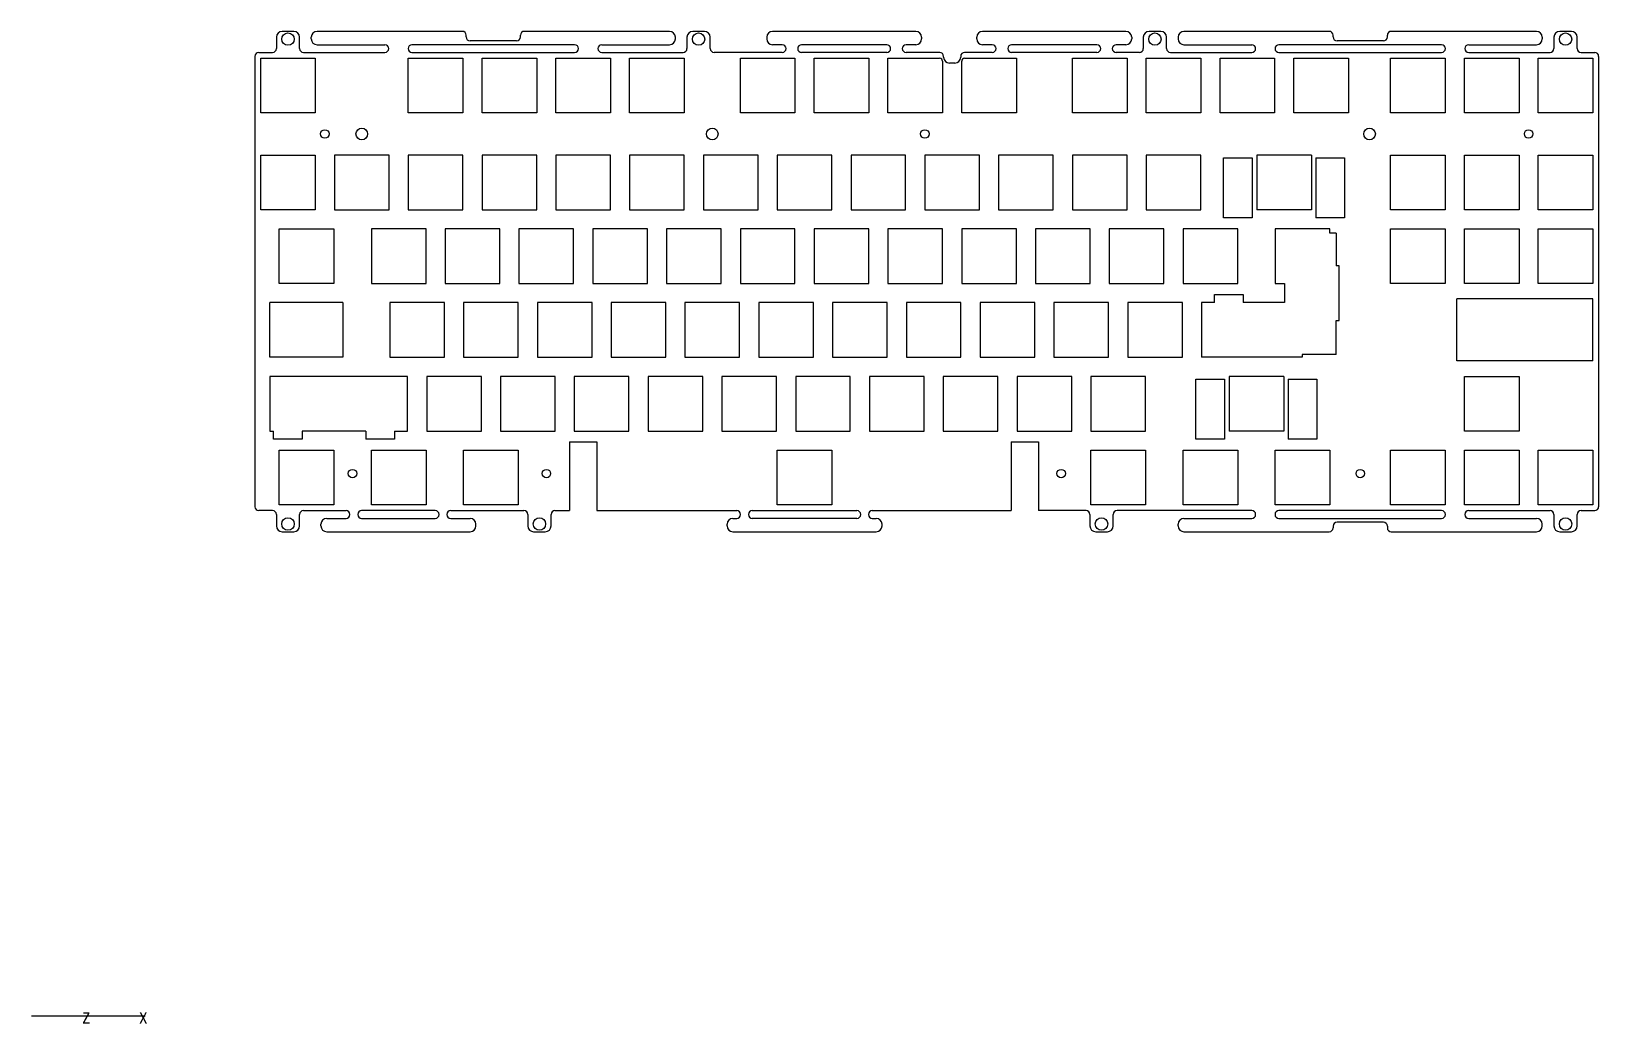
# Model space of a CAD drawing. Header units: millimetres. Extents: x -14 to 391, y -18 to 238.
import ezdxf

# ---------------------------------------------------------------- set-up
doc = ezdxf.new("R2010")
doc.units = ezdxf.units.MM
doc.header["$LTSCALE"] = 23.1
doc.layers.get('0').update_dxf_attribs({"linetype": 'CONTINUOUS'})
doc.styles.add('TEXTSTYLE_2', font='txt', dxfattribs={"width": 0.8})

msp = doc.modelspace()

# ---------------------------------------------------------------- linework, layer by layer
at = {"color": 7, "linetype": 'Continuous'}
for p, q in [((49.17, 236.82), (49.17, 233.87)), ((53.67, 238.32), (50.67, 238.32)), ((55.17, 233.87), (55.17, 236.82)), ((58.17, 236.37), (58.17, 236.82)), ((97.17, 238.32), (59.67, 238.32)), ((59.67, 234.87), (77.17, 234.87)), ((126.17, 234.87), (84.17, 234.87)), ((98.17, 236.87), (98.17, 237.32)), ((111.17, 235.87), (99.17, 235.87)), ((112.17, 236.87), (112.17, 237.32)), ((150.67, 238.32), (113.17, 238.32)), ((133.17, 234.87), (150.67, 234.87)), ((152.17, 236.37), (152.17, 236.82)), ((155.17, 236.82), (155.17, 233.87)), ((159.67, 238.32), (156.67, 238.32)), ((161.17, 233.87), (161.17, 236.82)), ((175.75, 236.82), (175.75, 236.37)), ((214.25, 238.32), (177.25, 238.32)), ((179.75, 234.87), (177.25, 234.87)), ((206.75, 234.87), (184.75, 234.87)), ((214.25, 234.87), (211.75, 234.87)), ((215.75, 236.82), (215.75, 236.37)), ((229.98, 236.37), (229.98, 236.82)), ((268.48, 238.32), (231.48, 238.32)), ((233.98, 234.87), (231.48, 234.87)), ((260.98, 234.87), (238.98, 234.87)), ((268.48, 234.87), (265.98, 234.87)), ((269.98, 236.82), (269.98, 236.37)), ((272.98, 236.82), (272.98, 233.87)), ((277.48, 238.32), (274.48, 238.32)), ((278.98, 233.87), (278.98, 236.82)), ((281.98, 236.82), (281.98, 236.37)), ((320.98, 238.32), (283.48, 238.32)), ((283.48, 234.87), (300.98, 234.87)), ((349.98, 234.87), (307.98, 234.87)), ((321.98, 236.87), (321.98, 237.32)), ((334.98, 235.87), (322.98, 235.87)), ((335.98, 236.87), (335.98, 237.32)), ((374.48, 238.32), (336.98, 238.32)), ((356.98, 234.87), (374.48, 234.87)), ((375.98, 236.82), (375.98, 236.37)), ((378.98, 236.82), (378.98, 233.87)), ((383.48, 238.32), (380.48, 238.32)), ((384.98, 233.87), (384.98, 236.82)), ((43.62, 231.87), (43.62, 115.57)), ((44.62, 232.87), (48.17, 232.87)), ((45.12, 217.27), (45.12, 231.37)), ((45.12, 231.37), (59.22, 231.37)), ((56.17, 232.87), (77.17, 232.87)), ((59.22, 231.37), (59.22, 217.27)), ((83.22, 217.27), (83.22, 231.37)), ((83.22, 231.37), (97.32, 231.37)), ((84.17, 232.87), (126.17, 232.87)), ((97.32, 231.37), (97.32, 217.27)), ((102.27, 217.27), (102.27, 231.37)), ((102.27, 231.37), (116.37, 231.37)), ((116.37, 231.37), (116.37, 217.27)), ((121.32, 217.27), (121.32, 231.37)), ((121.32, 231.37), (135.42, 231.37)), ((133.17, 232.87), (154.17, 232.87)), ((135.42, 231.37), (135.42, 217.27)), ((140.37, 217.27), (140.37, 231.37)), ((140.37, 231.37), (154.47, 231.37)), ((154.47, 231.37), (154.47, 217.27)), ((179.75, 232.87), (162.17, 232.87)), ((168.95, 217.27), (168.95, 231.37)), ((168.95, 231.37), (183.05, 231.37)), ((183.05, 231.37), (183.05, 217.27)), ((206.75, 232.87), (184.75, 232.87)), ((188, 217.27), (188, 231.37)), ((188, 231.37), (202.1, 231.37)), ((202.1, 231.37), (202.1, 217.27)), ((207.05, 217.27), (207.05, 231.37)), ((207.05, 231.37), (220.4, 231.37)), ((220.43, 232.87), (211.75, 232.87)), ((221.43, 231.62), (221.43, 231.87)), ((225.83, 231.87), (225.83, 231.62)), ((233.98, 232.87), (226.83, 232.87)), ((226.85, 231.37), (240.2, 231.37)), ((260.98, 232.87), (238.98, 232.87)), ((240.2, 231.37), (240.2, 217.27)), ((254.68, 217.27), (254.68, 231.37)), ((254.68, 231.37), (268.78, 231.37)), ((271.98, 232.87), (265.98, 232.87)), ((268.78, 231.37), (268.78, 217.27)), ((273.73, 217.27), (273.73, 231.37)), ((273.73, 231.37), (287.83, 231.37)), ((279.98, 232.87), (300.98, 232.87)), ((287.83, 231.37), (287.83, 217.27)), ((292.78, 231.37), (306.88, 231.37)), ((292.78, 217.27), (292.78, 231.37)), ((306.88, 231.37), (306.88, 217.27)), ((307.98, 232.87), (349.98, 232.87)), ((311.83, 231.37), (325.93, 231.37)), ((311.83, 217.27), (311.83, 231.37)), ((325.93, 231.37), (325.93, 217.27)), ((336.83, 231.37), (350.93, 231.37)), ((336.83, 217.27), (336.83, 231.37)), ((350.93, 231.37), (350.93, 217.27)), ((355.88, 231.37), (369.98, 231.37)), ((355.88, 217.27), (355.88, 231.37)), ((356.98, 232.87), (377.98, 232.87)), ((369.98, 231.37), (369.98, 217.27)), ((374.93, 231.37), (389.03, 231.37)), ((374.93, 217.27), (374.93, 231.37)), ((385.98, 232.87), (389.53, 232.87)), ((389.03, 231.37), (389.03, 217.27)), ((390.53, 231.87), (390.53, 115.57)), ((221.15, 230.62), (221.15, 217.27)), ((224.33, 230.12), (222.93, 230.12)), ((226.1, 217.27), (226.1, 230.62)), ((59.22, 217.27), (45.12, 217.27)), ((97.32, 217.27), (83.22, 217.27)), ((116.37, 217.27), (102.27, 217.27)), ((135.42, 217.27), (121.32, 217.27)), ((154.47, 217.27), (140.37, 217.27)), ((183.05, 217.27), (168.95, 217.27)), ((202.1, 217.27), (188, 217.27)), ((221.15, 217.27), (207.05, 217.27)), ((240.2, 217.27), (226.1, 217.27)), ((268.78, 217.27), (254.68, 217.27)), ((287.83, 217.27), (273.73, 217.27)), ((306.88, 217.27), (292.78, 217.27)), ((325.93, 217.27), (311.83, 217.27)), ((350.93, 217.27), (336.83, 217.27)), ((369.98, 217.27), (355.88, 217.27)), ((389.03, 217.27), (374.93, 217.27)), ((45.12, 192.27), (45.12, 206.37)), ((45.12, 206.37), (59.22, 206.37)), ((59.22, 206.37), (59.22, 192.27)), ((64.17, 206.37), (64.17, 192.27)), ((78.27, 206.37), (64.17, 206.37)), ((78.27, 192.27), (78.27, 206.37)), ((83.22, 206.37), (83.22, 192.27)), ((97.32, 206.37), (83.22, 206.37)), ((97.32, 192.27), (97.32, 206.37)), ((102.27, 206.37), (102.27, 192.27)), ((116.37, 206.37), (102.27, 206.37)), ((116.37, 192.27), (116.37, 206.37)), ((121.32, 206.37), (121.32, 192.27)), ((135.42, 206.37), (121.32, 206.37)), ((135.42, 192.27), (135.42, 206.37)), ((140.37, 206.37), (140.37, 192.27)), ((154.47, 206.37), (140.37, 206.37)), ((154.47, 192.27), (154.47, 206.37)), ((159.42, 206.37), (159.42, 192.27)), ((173.52, 206.37), (159.42, 206.37)), ((173.52, 192.27), (173.52, 206.37)), ((178.47, 206.37), (178.47, 192.27)), ((192.57, 206.37), (178.47, 206.37)), ((192.57, 192.27), (192.57, 206.37)), ((197.52, 206.37), (197.52, 192.27)), ((211.62, 206.37), (197.52, 206.37)), ((211.62, 192.27), (211.62, 206.37)), ((216.57, 206.37), (216.57, 192.27)), ((230.67, 206.37), (216.57, 206.37)), ((230.67, 192.27), (230.67, 206.37)), ((235.62, 206.37), (235.62, 192.27)), ((249.72, 206.37), (235.62, 206.37)), ((249.72, 192.27), (249.72, 206.37)), ((254.67, 206.37), (254.67, 192.27)), ((268.77, 206.37), (254.67, 206.37)), ((268.77, 192.27), (268.77, 206.37)), ((287.82, 206.37), (273.72, 206.37)), ((273.72, 206.37), (273.72, 192.27)), ((287.82, 192.27), (287.82, 206.37)), ((316.4, 206.37), (302.3, 206.37)), ((302.3, 206.37), (302.3, 192.27)), ((316.4, 206.37), (316.4, 192.27)), ((336.83, 206.37), (350.93, 206.37)), ((336.83, 192.27), (336.83, 206.37)), ((350.93, 206.37), (350.93, 192.27)), ((355.88, 206.37), (369.98, 206.37)), ((355.88, 192.27), (355.88, 206.37)), ((369.98, 206.37), (369.98, 192.27)), ((374.93, 206.37), (389.03, 206.37)), ((374.93, 192.27), (374.93, 206.37)), ((389.03, 206.37), (389.03, 192.27)), ((293.67, 205.63), (301.07, 205.63)), ((293.67, 190.13), (293.67, 205.63)), ((301.07, 205.63), (301.07, 190.13)), ((317.55, 205.63), (324.95, 205.63)), ((317.55, 205.63), (317.55, 190.13)), ((324.95, 205.63), (324.95, 190.13)), ((59.22, 192.27), (45.12, 192.27)), ((64.17, 192.27), (78.27, 192.27)), ((83.22, 192.27), (97.32, 192.27)), ((102.27, 192.27), (116.37, 192.27)), ((121.32, 192.27), (135.42, 192.27)), ((140.37, 192.27), (154.47, 192.27)), ((159.42, 192.27), (173.52, 192.27)), ((178.47, 192.27), (192.57, 192.27)), ((197.52, 192.27), (211.62, 192.27)), ((216.57, 192.27), (230.67, 192.27)), ((235.62, 192.27), (249.72, 192.27)), ((254.67, 192.27), (268.77, 192.27)), ((273.72, 192.27), (287.82, 192.27)), ((316.4, 192.27), (302.3, 192.27)), ((350.93, 192.27), (336.83, 192.27)), ((369.98, 192.27), (355.88, 192.27)), ((389.03, 192.27), (374.93, 192.27)), ((49.89, 173.22), (49.89, 187.32)), ((49.89, 187.32), (63.99, 187.32)), ((63.99, 187.32), (63.99, 173.22)), ((73.7, 187.32), (73.7, 173.22)), ((87.8, 187.32), (73.7, 187.32)), ((87.8, 173.22), (87.8, 187.32)), ((92.75, 187.32), (92.75, 173.22)), ((106.85, 187.32), (92.75, 187.32)), ((106.85, 173.22), (106.85, 187.32)), ((111.8, 187.32), (111.8, 173.22)), ((125.9, 187.32), (111.8, 187.32)), ((125.9, 173.22), (125.9, 187.32)), ((130.85, 187.32), (130.85, 173.22)), ((144.95, 187.32), (130.85, 187.32)), ((144.95, 173.22), (144.95, 187.32)), ((149.9, 187.32), (149.9, 173.22)), ((164, 187.32), (149.9, 187.32)), ((164, 173.22), (164, 187.32)), ((168.95, 187.32), (168.95, 173.22)), ((183.05, 187.32), (168.95, 187.32)), ((183.05, 173.22), (183.05, 187.32)), ((188, 187.32), (188, 173.22)), ((202.1, 187.32), (188, 187.32)), ((202.1, 173.22), (202.1, 187.32)), ((207.05, 187.32), (207.05, 173.22)), ((221.15, 187.32), (207.05, 187.32)), ((221.15, 173.22), (221.15, 187.32)), ((226.1, 187.32), (226.1, 173.22)), ((240.2, 187.32), (226.1, 187.32)), ((240.2, 173.22), (240.2, 187.32)), ((259.25, 187.32), (245.15, 187.32)), ((245.15, 187.32), (245.15, 173.22)), ((259.25, 173.22), (259.25, 187.32)), ((278.3, 187.32), (264.2, 187.32)), ((264.2, 187.32), (264.2, 173.22)), ((278.3, 173.22), (278.3, 187.32)), ((297.35, 187.32), (283.25, 187.32)), ((283.25, 187.32), (283.25, 173.22)), ((301.07, 190.13), (293.67, 190.13)), ((297.35, 173.22), (297.35, 187.32)), ((321.16, 187.32), (307.06, 187.32)), ((307.06, 187.32), (307.06, 173.22)), ((324.95, 190.13), (317.55, 190.13)), ((321.16, 186.24), (321.16, 187.32)), ((322.8, 186.24), (321.16, 186.24)), ((322.8, 186.24), (322.8, 177.8)), ((336.83, 187.32), (350.93, 187.32)), ((336.83, 173.22), (336.83, 187.32)), ((350.93, 187.32), (350.93, 173.22)), ((355.88, 187.32), (369.98, 187.32)), ((355.88, 173.22), (355.88, 187.32)), ((369.98, 187.32), (369.98, 173.22)), ((374.93, 187.32), (389.03, 187.32)), ((374.93, 173.22), (374.93, 187.32)), ((389.03, 187.32), (389.03, 173.22)), ((323.54, 177.8), (322.8, 177.8)), ((323.54, 163.7), (323.54, 177.8)), ((63.99, 173.22), (49.89, 173.22)), ((73.7, 173.22), (87.8, 173.22)), ((92.75, 173.22), (106.85, 173.22)), ((111.8, 173.22), (125.9, 173.22)), ((130.85, 173.22), (144.95, 173.22)), ((149.9, 173.22), (164, 173.22)), ((168.95, 173.22), (183.05, 173.22)), ((188, 173.22), (202.1, 173.22)), ((207.05, 173.22), (221.15, 173.22)), ((226.1, 173.22), (240.2, 173.22)), ((245.15, 173.22), (259.25, 173.22)), ((264.2, 173.22), (278.3, 173.22)), ((283.25, 173.22), (297.35, 173.22)), ((291.37, 170.41), (298.77, 170.41)), ((291.37, 168.27), (291.37, 170.41)), ((298.77, 170.41), (298.77, 168.27)), ((307.06, 173.22), (309.44, 173.22)), ((309.44, 173.22), (309.44, 168.27)), ((350.93, 173.22), (336.83, 173.22)), ((369.98, 173.22), (355.88, 173.22)), ((389.03, 173.22), (374.93, 173.22)), ((47.5, 154.17), (47.5, 168.27)), ((66.37, 168.27), (47.5, 168.27)), ((66.37, 168.27), (66.37, 154.17)), ((78.46, 168.27), (78.46, 154.17)), ((92.56, 168.27), (78.46, 168.27)), ((92.56, 154.17), (92.56, 168.27)), ((97.51, 168.27), (97.51, 154.17)), ((111.61, 168.27), (97.51, 168.27)), ((111.61, 154.17), (111.61, 168.27)), ((116.56, 168.27), (116.56, 154.17)), ((130.66, 168.27), (116.56, 168.27)), ((130.66, 154.17), (130.66, 168.27)), ((135.61, 168.27), (135.61, 154.17)), ((149.71, 168.27), (135.61, 168.27)), ((149.71, 154.17), (149.71, 168.27)), ((154.66, 168.27), (154.66, 154.17)), ((168.76, 168.27), (154.66, 168.27)), ((168.76, 154.17), (168.76, 168.27)), ((173.71, 168.27), (173.71, 154.17)), ((187.81, 168.27), (173.71, 168.27)), ((187.81, 154.17), (187.81, 168.27)), ((192.76, 168.27), (192.76, 154.17)), ((206.86, 168.27), (192.76, 168.27)), ((206.86, 154.17), (206.86, 168.27)), ((211.81, 168.27), (211.81, 154.17)), ((225.91, 168.27), (211.81, 168.27)), ((225.91, 154.17), (225.91, 168.27)), ((244.96, 168.27), (230.86, 168.27)), ((230.86, 168.27), (230.86, 154.17)), ((244.96, 154.17), (244.96, 168.27)), ((264.01, 168.27), (249.91, 168.27)), ((249.91, 168.27), (249.91, 154.17)), ((264.01, 154.17), (264.01, 168.27)), ((283.06, 168.27), (268.96, 168.27)), ((268.96, 168.27), (268.96, 154.17)), ((283.06, 154.17), (283.06, 168.27)), ((291.37, 168.27), (288.01, 168.27)), ((288.01, 168.27), (288.01, 154.17)), ((309.44, 168.27), (298.77, 168.27)), ((389.03, 169.22), (353.88, 169.22)), ((353.88, 153.22), (353.88, 169.22)), ((389.03, 153.22), (389.03, 169.22)), ((322.8, 163.7), (323.54, 163.7)), ((322.8, 154.91), (322.8, 163.7)), ((66.37, 154.17), (47.5, 154.17)), ((78.46, 154.17), (92.56, 154.17)), ((97.51, 154.17), (111.61, 154.17)), ((116.56, 154.17), (130.66, 154.17)), ((135.61, 154.17), (149.71, 154.17)), ((154.66, 154.17), (168.76, 154.17)), ((173.71, 154.17), (187.81, 154.17)), ((192.76, 154.17), (206.86, 154.17)), ((211.81, 154.17), (225.91, 154.17)), ((230.86, 154.17), (244.96, 154.17)), ((249.91, 154.17), (264.01, 154.17)), ((268.96, 154.17), (283.06, 154.17)), ((314.02, 154.17), (288.01, 154.17)), ((322.8, 154.91), (314.02, 154.91)), ((314.02, 154.91), (314.02, 154.17)), ((389.03, 153.22), (353.88, 153.22)), ((47.5, 149.22), (47.5, 135.12)), ((83.04, 149.22), (47.5, 149.22)), ((83.04, 135.12), (83.04, 149.22)), ((87.99, 149.22), (87.99, 135.12)), ((102.09, 149.22), (87.99, 149.22)), ((102.09, 135.12), (102.09, 149.22)), ((107.04, 149.22), (107.04, 135.12)), ((121.14, 149.22), (107.04, 149.22)), ((121.14, 135.12), (121.14, 149.22)), ((126.09, 149.22), (126.09, 135.12)), ((140.19, 149.22), (126.09, 149.22)), ((140.19, 135.12), (140.19, 149.22)), ((145.14, 149.22), (145.14, 135.12)), ((159.24, 149.22), (145.14, 149.22)), ((159.24, 135.12), (159.24, 149.22)), ((164.19, 149.22), (164.19, 135.12)), ((178.29, 149.22), (164.19, 149.22)), ((178.29, 135.12), (178.29, 149.22)), ((183.24, 149.22), (183.24, 135.12)), ((197.34, 149.22), (183.24, 149.22)), ((197.34, 135.12), (197.34, 149.22)), ((216.39, 149.22), (202.29, 149.22)), ((202.29, 149.22), (202.29, 135.12)), ((216.39, 135.12), (216.39, 149.22)), ((235.44, 149.22), (221.34, 149.22)), ((221.34, 149.22), (221.34, 135.12)), ((235.44, 135.12), (235.44, 149.22)), ((254.49, 149.22), (240.39, 149.22)), ((240.39, 149.22), (240.39, 135.12)), ((254.49, 135.12), (254.49, 149.22)), ((273.54, 149.22), (259.44, 149.22)), ((259.44, 149.22), (259.44, 135.12)), ((273.54, 135.12), (273.54, 149.22)), ((286.53, 148.48), (293.93, 148.48)), ((286.53, 132.98), (286.53, 148.48)), ((293.93, 148.48), (293.93, 132.98)), ((309.25, 149.22), (295.15, 149.22)), ((295.15, 149.22), (295.15, 135.12)), ((309.25, 149.22), (309.25, 135.12)), ((310.4, 148.48), (317.8, 148.48)), ((310.4, 148.48), (310.4, 132.98)), ((317.8, 148.48), (317.8, 132.98)), ((355.88, 149.22), (369.98, 149.22)), ((355.88, 135.12), (355.88, 149.22)), ((369.98, 149.22), (369.98, 135.12)), ((47.5, 135.12), (48.4, 135.12)), ((48.4, 132.98), (48.4, 135.12)), ((55.8, 135.12), (55.8, 132.98)), ((72.28, 135.12), (55.8, 135.12)), ((72.28, 135.12), (72.28, 132.98)), ((79.68, 135.12), (79.68, 132.98)), ((79.68, 135.12), (83.04, 135.12)), ((87.99, 135.12), (102.09, 135.12)), ((107.04, 135.12), (121.14, 135.12)), ((126.09, 135.12), (140.19, 135.12)), ((145.14, 135.12), (159.24, 135.12)), ((164.19, 135.12), (178.29, 135.12)), ((183.24, 135.12), (197.34, 135.12)), ((202.29, 135.12), (216.39, 135.12)), ((221.34, 135.12), (235.44, 135.12)), ((240.39, 135.12), (254.49, 135.12)), ((259.44, 135.12), (273.54, 135.12)), ((309.25, 135.12), (295.15, 135.12)), ((369.98, 135.12), (355.88, 135.12)), ((55.8, 132.98), (48.4, 132.98)), ((49.89, 116.07), (49.89, 130.17)), ((49.89, 130.17), (63.99, 130.17)), ((63.99, 130.17), (63.99, 116.07)), ((79.68, 132.98), (72.28, 132.98)), ((73.7, 116.07), (73.7, 130.17)), ((73.7, 130.17), (87.8, 130.17)), ((87.8, 130.17), (87.8, 116.07)), ((97.51, 116.07), (97.51, 130.17)), ((97.51, 130.17), (111.61, 130.17)), ((111.61, 130.17), (111.61, 116.07)), ((124.83, 132.32), (124.83, 114.57)), ((124.83, 132.32), (131.93, 132.32)), ((131.93, 132.32), (131.93, 114.57)), ((178.47, 116.07), (178.47, 130.17)), ((178.47, 130.17), (192.57, 130.17)), ((192.57, 130.17), (192.57, 116.07)), ((238.83, 132.32), (245.93, 132.32)), ((238.83, 132.32), (238.83, 114.57)), ((245.93, 132.32), (245.93, 114.57)), ((259.44, 130.17), (273.54, 130.17)), ((259.44, 116.07), (259.44, 130.17)), ((273.54, 130.17), (273.54, 116.07)), ((283.25, 130.17), (297.35, 130.17)), ((283.25, 116.07), (283.25, 130.17)), ((293.93, 132.98), (286.53, 132.98)), ((297.35, 130.17), (297.35, 116.07)), ((307.06, 130.17), (321.16, 130.17)), ((307.06, 116.07), (307.06, 130.17)), ((317.8, 132.98), (310.4, 132.98)), ((321.16, 130.17), (321.16, 116.07)), ((336.83, 130.17), (350.93, 130.17)), ((336.83, 116.07), (336.83, 130.17)), ((350.93, 130.17), (350.93, 116.07)), ((355.88, 130.17), (369.98, 130.17)), ((355.88, 116.07), (355.88, 130.17)), ((369.98, 130.17), (369.98, 116.07)), ((374.93, 130.17), (389.03, 130.17)), ((374.93, 116.07), (374.93, 130.17)), ((389.03, 130.17), (389.03, 116.07)), ((48.17, 114.57), (44.62, 114.57)), ((49.17, 113.57), (49.17, 110.62)), ((63.99, 116.07), (49.89, 116.07)), ((55.17, 110.62), (55.17, 113.57)), ((56.17, 114.57), (67.17, 114.57)), ((90.18, 114.57), (71.17, 114.57)), ((87.8, 116.07), (73.7, 116.07)), ((94.18, 114.57), (113.08, 114.57)), ((111.61, 116.07), (97.51, 116.07)), ((114.08, 113.57), (114.08, 110.62)), ((120.08, 110.62), (120.08, 113.57)), ((121.08, 114.57), (124.83, 114.57)), ((131.93, 114.57), (168.02, 114.57)), ((172.02, 114.57), (199.02, 114.57)), ((192.57, 116.07), (178.47, 116.07)), ((203.02, 114.57), (238.83, 114.57)), ((258.19, 114.57), (245.93, 114.57)), ((259.19, 113.57), (259.19, 110.62)), ((273.54, 116.07), (259.44, 116.07)), ((265.19, 110.62), (265.19, 113.57)), ((300.98, 114.57), (266.19, 114.57)), ((297.35, 116.07), (283.25, 116.07)), ((321.16, 116.07), (307.06, 116.07)), ((349.98, 114.57), (307.98, 114.57)), ((350.93, 116.07), (336.83, 116.07)), ((369.98, 116.07), (355.88, 116.07)), ((356.98, 114.57), (377.98, 114.57)), ((389.03, 116.07), (374.93, 116.07)), ((378.98, 113.57), (378.98, 110.62)), ((384.98, 110.62), (384.98, 113.57)), ((385.98, 114.57), (389.53, 114.57)), ((60.68, 110.62), (60.68, 111.07)), ((62.18, 112.57), (67.17, 112.57)), ((71.17, 112.57), (90.18, 112.57)), ((94.18, 112.57), (99.18, 112.57)), ((100.68, 110.62), (100.68, 111.07)), ((165.52, 110.62), (165.52, 111.07)), ((167.02, 112.57), (168.02, 112.57)), ((199.02, 112.57), (172.02, 112.57)), ((203.02, 112.57), (204.02, 112.57)), ((205.52, 110.62), (205.52, 111.07)), ((281.98, 110.62), (281.98, 111.07)), ((283.48, 112.57), (300.98, 112.57)), ((307.98, 112.57), (349.98, 112.57)), ((321.98, 110.57), (321.98, 110.12)), ((334.98, 111.57), (322.98, 111.57)), ((335.98, 110.57), (335.98, 110.12)), ((356.98, 112.57), (374.48, 112.57)), ((375.98, 110.62), (375.98, 111.07)), ((50.67, 109.12), (53.67, 109.12)), ((62.18, 109.12), (99.18, 109.12)), ((115.58, 109.12), (118.58, 109.12)), ((167.02, 109.12), (204.02, 109.12)), ((260.69, 109.12), (263.69, 109.12)), ((283.48, 109.12), (320.98, 109.12)), ((336.98, 109.12), (374.48, 109.12)), ((380.48, 109.12), (383.48, 109.12)), ((15.32, -16), (-14.08, -16))]:
    msp.add_line(p, q, dxfattribs=at)
for centre, radius in [((52.17, 236.32), 1.6), ((158.17, 236.32), 1.6), ((275.98, 236.32), 1.6), ((381.98, 236.32), 1.6), ((61.7, 211.82), 1.1), ((71.22, 211.82), 1.5), ((161.71, 211.82), 1.5), ((216.58, 211.82), 1.1), ((331.38, 211.82), 1.5), ((372.45, 211.82), 1.1), ((68.84, 124.12), 1.1), ((118.87, 124.12), 1.1), ((251.78, 124.12), 1.1), ((328.99, 124.12), 1.1), ((52.17, 111.12), 1.6), ((117.08, 111.12), 1.6), ((262.19, 111.12), 1.6), ((381.98, 111.12), 1.6)]:
    msp.add_circle(centre, radius, dxfattribs=at)
for centre, radius, start, end in [((50.67, 236.82), 1.5, 90, 180), ((53.67, 236.82), 1.5, 0, 90), ((59.67, 236.82), 1.5, 90, 180), ((59.67, 236.37), 1.5, 180, 270), ((77.17, 233.87), 1, 270, 90), ((84.17, 233.87), 1, 90, 270), ((97.17, 237.32), 1, 0, 90), ((99.17, 236.87), 1, 180, 270), ((111.17, 236.87), 1, 270, 360), ((113.17, 237.32), 1, 90, 180), ((126.17, 233.87), 1, 270, 90), ((133.17, 233.87), 1, 90, 270), ((150.67, 236.82), 1.5, 0, 90), ((150.67, 236.37), 1.5, 270, 360), ((156.67, 236.82), 1.5, 90, 180), ((159.67, 236.82), 1.5, 0, 90), ((177.25, 236.82), 1.5, 90, 180), ((177.25, 236.37), 1.5, 180, 270), ((179.75, 233.87), 1, 270, 90), ((184.75, 233.87), 1, 90, 270), ((206.75, 233.87), 1, 270, 90), ((211.75, 233.87), 1, 90, 270), ((214.25, 236.82), 1.5, 0, 90), ((214.25, 236.37), 1.5, 270, 360), ((231.48, 236.82), 1.5, 90, 180), ((231.48, 236.37), 1.5, 180, 270), ((233.98, 233.87), 1, 270, 90), ((238.98, 233.87), 1, 90, 270), ((260.98, 233.87), 1, 270, 90), ((265.98, 233.87), 1, 90, 270), ((268.48, 236.82), 1.5, 0, 90), ((268.48, 236.37), 1.5, 270, 360), ((274.48, 236.82), 1.5, 90, 180), ((277.48, 236.82), 1.5, 0, 90), ((283.48, 236.82), 1.5, 90, 180), ((283.48, 236.37), 1.5, 180, 270), ((300.98, 233.87), 1, 270, 90), ((307.98, 233.87), 1, 90, 270), ((320.98, 237.32), 1, 0, 90), ((322.98, 236.87), 1, 180, 270), ((334.98, 236.87), 1, 270, 360), ((336.98, 237.32), 1, 90, 180), ((349.98, 233.87), 1, 270, 90), ((356.98, 233.87), 1, 90, 270), ((374.48, 236.82), 1.5, 0, 90), ((374.48, 236.37), 1.5, 270, 360), ((380.48, 236.82), 1.5, 90, 180), ((383.48, 236.82), 1.5, 0, 90), ((44.62, 231.87), 1, 90, 180), ((48.17, 233.87), 1, 270, 360), ((56.17, 233.87), 1, 180, 270), ((154.17, 233.87), 1, 270, 360), ((162.17, 233.87), 1, 180, 270), ((220.4, 230.62), 0.75, 0, 90), ((220.43, 231.87), 1, 0, 90), ((222.93, 231.62), 1.5, 180, 270), ((224.33, 231.62), 1.5, 270, 360), ((226.83, 231.87), 1, 90, 180), ((226.85, 230.62), 0.75, 90, 180), ((271.98, 233.87), 1, 270, 360), ((279.98, 233.87), 1, 180, 270), ((377.98, 233.87), 1, 270, 360), ((385.98, 233.87), 1, 180, 270), ((389.53, 231.87), 1, 0, 90), ((44.62, 115.57), 1, 180, 270), ((48.17, 113.57), 1, 0, 90), ((56.17, 113.57), 1, 90, 180), ((67.17, 113.57), 1, 270, 90), ((71.17, 113.57), 1, 90, 270), ((90.18, 113.57), 1, 270, 90), ((94.18, 113.57), 1, 90, 270), ((113.08, 113.57), 1, 0, 90), ((121.08, 113.57), 1, 90, 180), ((168.02, 113.57), 1, 270, 90), ((172.02, 113.57), 1, 90, 270), ((199.02, 113.57), 1, 270, 90), ((203.02, 113.57), 1, 90, 270), ((258.19, 113.57), 1, 0, 90), ((266.19, 113.57), 1, 90, 180), ((300.98, 113.57), 1, 270, 90), ((307.98, 113.57), 1, 90, 270), ((349.98, 113.57), 1, 270, 90), ((356.98, 113.57), 1, 90, 270), ((377.98, 113.57), 1, 0, 90), ((385.98, 113.57), 1, 90, 180), ((389.53, 115.57), 1, 270, 360), ((50.67, 110.62), 1.5, 180, 270), ((53.67, 110.62), 1.5, 270, 360), ((62.18, 111.07), 1.5, 90, 180), ((62.18, 110.62), 1.5, 180, 270), ((99.18, 111.07), 1.5, 0, 90), ((99.18, 110.62), 1.5, 270, 360), ((115.58, 110.62), 1.5, 180, 270), ((118.58, 110.62), 1.5, 270, 360), ((167.02, 111.07), 1.5, 90, 180), ((167.02, 110.62), 1.5, 180, 270), ((204.02, 111.07), 1.5, 0, 90), ((204.02, 110.62), 1.5, 270, 360), ((260.69, 110.62), 1.5, 180, 270), ((263.69, 110.62), 1.5, 270, 360), ((283.48, 111.07), 1.5, 90, 180), ((283.48, 110.62), 1.5, 180, 270), ((320.98, 110.12), 1, 270, 360), ((322.98, 110.57), 1, 90, 180), ((334.98, 110.57), 1, 0, 90), ((336.98, 110.12), 1, 180, 270), ((374.48, 111.07), 1.5, 0, 90), ((374.48, 110.62), 1.5, 270, 360), ((380.48, 110.62), 1.5, 180, 270), ((383.48, 110.62), 1.5, 270, 360)]:
    msp.add_arc(centre, radius, start, end, dxfattribs=at)

# ---------------------------------------------------------------- texts
at = {"color": 9, "linetype": 'Continuous', "char_height": 3.8, "width": 3.0375, "attachment_point": 1, "line_spacing_factor": 0.9, "style": 'TEXTSTYLE_2'}
for s, insert in [('z', (-0.9, -14.1)), ('x', (13.8, -14.1))]:
    msp.add_mtext(s, dxfattribs=dict(at, insert=insert))

doc.saveas('drawing.dxf')
